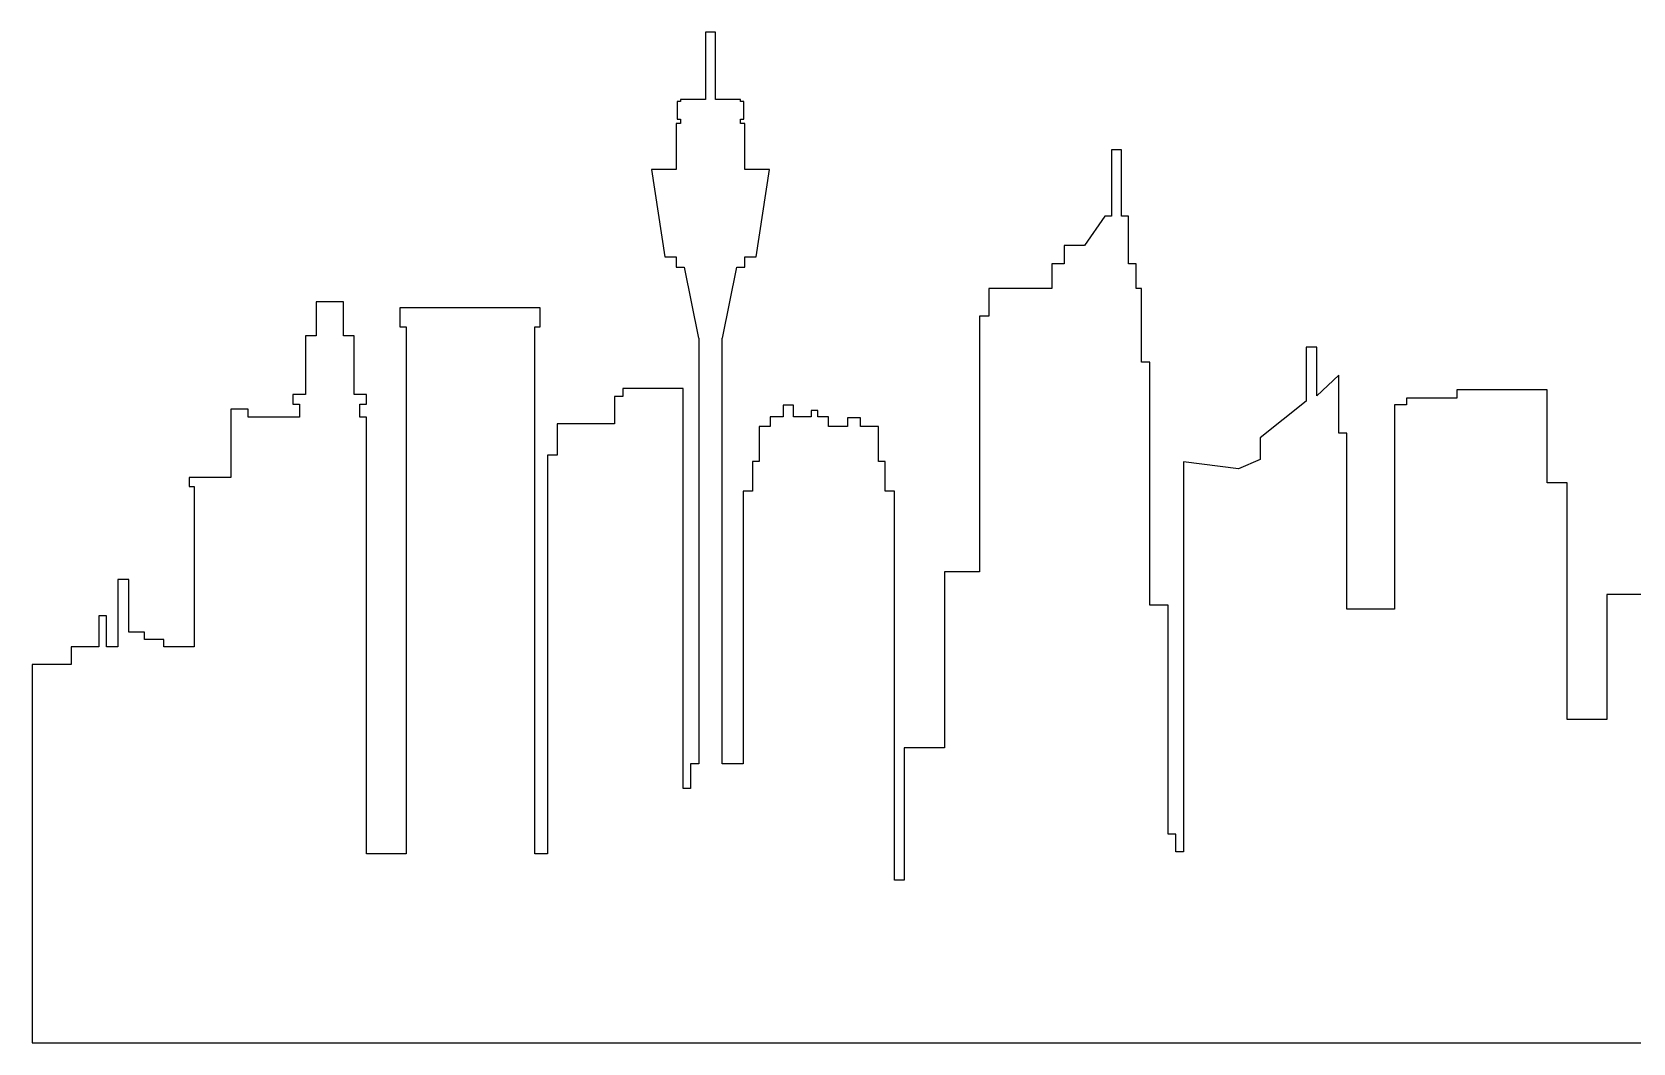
# Model space of a CAD drawing. Extents: x 4 to 1175, y 15 to 761.
# Drawn here: x 159.1 to 591.9, y 487.7 to 761.1 of the extents above; entities that cross this region are included whole.
import ezdxf

# ---------------------------------------------------------------- set-up
doc = ezdxf.new("R2010")
doc.units = 0
doc.layers.get('0').update_dxf_attribs({"linetype": 'CONTINUOUS'})

msp = doc.modelspace()

# ---------------------------------------------------------------- linework, layer by layer
at = {"color": 1}
for p, q in [((341.165505, 761.100936), (341.165505, 742.870016)), ((343.882987, 761.10083), (341.165505, 761.100936)), ((343.882987, 742.869875), (343.882987, 761.10083)), ((334.43126, 742.320706), (333.494352, 742.320706)), ((333.494352, 742.320706), (333.494352, 737.543954)), ((341.165505, 742.870016), (334.43126, 742.870016)), ((334.43126, 742.870016), (334.43126, 742.320706)), ((350.617338, 742.869875), (343.882987, 742.869875)), ((350.617338, 742.3206), (350.617338, 742.869875)), ((351.554245, 742.3206), (350.617338, 742.3206)), ((351.554245, 737.543954), (351.554245, 742.3206)), ((334.43126, 736.342287), (333.273196, 736.342287)), ((333.273196, 736.342287), (333.273196, 723.923381)), ((333.494352, 737.543954), (334.43126, 737.543954)), ((334.43126, 737.543954), (334.43126, 736.342287)), ((350.617338, 736.342146), (350.617338, 737.543954)), ((350.617338, 737.543954), (351.554245, 737.543954)), ((351.773885, 736.342146), (350.617338, 736.342146)), ((351.773885, 723.923275), (351.773885, 736.342146)), ((453.630984, 729.283275), (450.959539, 729.283275)), ((450.959539, 729.283275), (450.959539, 711.306567)), ((453.630984, 711.306567), (453.630984, 729.283275)), ((333.273196, 723.923381), (326.552674, 723.923381)), ((326.552674, 723.923381), (330.169493, 700.353241)), ((358.494407, 723.923275), (351.773885, 723.923275)), ((354.877553, 700.353135), (358.494407, 723.923275)), ((449.121426, 711.306567), (443.64321, 703.356156)), ((450.959539, 711.306567), (449.121426, 711.306567)), ((455.527235, 711.306567), (453.630984, 711.306567)), ((455.527235, 698.384388), (455.527235, 711.306567)), ((443.64321, 703.356156), (438.09832, 703.356156)), ((438.09832, 703.356156), (438.09832, 698.384388)), ((330.169493, 700.353241), (333.273196, 700.353241)), ((333.273196, 700.353241), (333.273196, 697.558077)), ((333.273196, 697.558077), (335.400728, 697.558077)), ((335.400728, 697.558077), (339.284705, 678.271399)), ((345.76234, 678.271258), (349.646353, 697.557936)), ((349.646353, 697.557936), (351.773885, 697.557936)), ((351.773885, 697.557936), (351.773885, 700.353135)), ((351.773885, 700.353135), (354.877553, 700.353135)), ((438.09832, 698.384388), (434.787395, 698.384388)), ((434.787395, 698.384388), (434.787395, 691.755341)), ((457.598922, 698.384388), (455.527235, 698.384388)), ((457.598922, 691.755341), (457.598922, 698.384388)), ((243.304002, 688.174682), (235.900326, 688.174682)), ((235.900326, 688.174682), (235.900326, 678.963867)), ((243.304002, 678.963867), (243.304002, 688.174682)), ((434.787395, 691.755341), (417.724875, 691.755341)), ((417.724875, 691.755341), (417.724875, 684.29896)), ((459.02418, 691.755341), (457.598922, 691.755341)), ((459.02418, 671.869718), (459.02418, 691.755341)), ((296.455792, 686.544779), (258.525833, 686.544779)), ((258.525833, 686.544779), (258.525833, 681.366812)), ((296.455792, 681.366812), (296.455792, 686.544779)), ((417.724875, 684.29896), (415.240791, 684.29896)), ((415.240791, 684.29896), (415.240791, 615.102654)), ((258.525833, 681.366812), (260.250246, 681.366812)), ((260.250246, 681.366812), (260.250246, 538.910913)), ((295.077066, 538.910913), (295.077066, 681.366812)), ((295.077066, 681.366812), (296.455792, 681.366812)), ((235.900326, 678.963867), (233.034356, 678.963867)), ((233.034356, 678.963867), (233.034356, 663.086786)), ((246.171521, 678.963867), (243.304002, 678.963867)), ((246.171521, 663.086786), (246.171521, 678.963867)), ((339.284705, 678.271399), (339.370501, 678.28858)), ((339.370501, 678.28858), (339.370501, 563.18397)), ((345.67658, 563.183836), (345.67658, 678.288474)), ((345.67658, 678.288474), (345.76234, 678.271258)), ((506.410488, 675.88394), (503.560537, 675.88394)), ((503.560537, 675.88394), (503.560537, 661.295134)), ((506.410488, 662.720391), (506.410488, 675.88394)), ((461.276736, 671.869718), (459.02418, 671.869718)), ((461.276736, 606.162091), (461.276736, 671.869718)), ((512.372396, 668.30504), (506.410488, 662.720391)), ((512.372396, 652.62488), (512.372396, 668.30504)), ((233.034356, 663.086786), (229.623711, 663.086786)), ((229.623711, 663.086786), (229.623711, 660.47609)), ((249.581647, 663.086786), (246.171521, 663.086786)), ((249.581647, 660.47609), (249.581647, 663.086786)), ((318.874078, 662.55762), (316.557951, 662.55762)), ((316.557951, 662.55762), (316.557951, 655.14463)), ((335.130959, 664.721311), (318.874078, 664.721311)), ((318.874078, 664.721311), (318.874078, 662.55762)), ((335.130959, 556.533742), (335.130959, 664.721311)), ((544.276911, 662.11887), (530.698919, 662.11887)), ((530.698919, 662.11887), (530.698919, 660.293139)), ((568.722435, 664.310466), (544.276911, 664.310466)), ((544.276911, 664.310466), (544.276911, 662.11887)), ((568.722435, 639.210188), (568.722435, 664.310466)), ((217.532976, 659.092742), (212.834555, 659.092742)), ((212.834555, 659.092742), (212.834555, 640.642183)), ((217.532976, 656.993115), (217.532976, 659.092742)), ((229.623711, 660.47609), (231.457189, 660.47609)), ((231.457189, 660.47609), (231.457189, 656.993115)), ((247.747661, 656.993115), (247.747661, 660.47609)), ((247.747661, 660.47609), (249.581647, 660.47609)), ((365.005979, 660.17637), (362.215613, 660.17637)), ((362.215613, 660.17637), (362.215613, 657.06547)), ((365.005979, 657.06547), (365.005979, 660.17637)), ((371.565952, 658.749101), (369.775887, 658.749101)), ((369.775887, 658.749101), (369.775887, 657.06547)), ((371.565952, 657.06547), (371.565952, 658.749101)), ((503.560537, 661.295134), (491.105471, 651.387229)), ((530.698919, 660.293139), (527.415898, 660.293139)), ((527.415898, 660.293139), (527.415898, 605.025705)), ((231.457189, 656.993115), (217.532976, 656.993115)), ((249.518112, 656.993115), (247.747661, 656.993115)), ((249.518112, 538.910913), (249.518112, 656.993115)), ((316.557951, 655.14463), (301.126323, 655.14463)), ((301.126323, 655.14463), (301.126323, 646.717228)), ((358.632378, 654.450116), (355.696632, 654.450116)), ((355.696632, 654.450116), (355.696632, 644.956126)), ((362.215613, 657.06547), (358.632378, 657.06547)), ((358.632378, 657.06547), (358.632378, 654.450116)), ((369.775887, 657.06547), (365.005979, 657.06547)), ((374.449487, 657.06547), (371.565952, 657.06547)), ((374.449487, 654.450116), (374.449487, 657.06547)), ((379.55979, 654.450116), (374.449487, 654.450116)), ((383.091871, 656.788468), (379.55979, 656.788468)), ((379.55979, 656.788468), (379.55979, 654.450116)), ((383.091871, 654.450116), (383.091871, 656.788468)), ((387.933429, 654.450116), (383.091871, 654.450116)), ((387.933429, 644.956126), (387.933429, 654.450116)), ((491.105471, 651.387229), (491.105471, 645.50593)), ((514.493191, 652.62488), (512.372396, 652.62488)), ((514.493191, 605.025705), (514.493191, 652.62488)), ((301.126323, 646.717228), (298.495483, 646.717228)), ((298.495483, 646.717228), (298.495483, 538.910913)), ((355.696632, 644.956126), (353.872983, 644.956126)), ((353.872983, 644.956126), (353.872983, 636.921471)), ((389.757078, 644.956126), (387.933429, 644.956126)), ((389.757078, 636.921471), (389.757078, 644.956126)), ((485.252077, 642.973797), (470.417843, 644.848599)), ((470.417843, 644.848599), (470.417843, 539.412676)), ((491.105471, 645.50593), (485.252077, 642.973797)), ((212.834555, 640.642183), (201.600097, 640.642183)), ((201.600097, 640.642183), (201.600097, 638.22682)), ((201.600097, 638.22682), (202.979342, 638.22682)), ((202.979342, 638.22682), (202.979342, 594.879069)), ((353.872983, 636.921471), (351.31859, 636.921471)), ((351.31859, 636.921471), (351.31859, 563.183836)), ((392.311436, 636.921471), (389.757078, 636.921471)), ((392.311436, 531.743908), (392.311436, 636.921471)), ((574.136056, 639.210188), (568.722435, 639.210188)), ((574.136056, 575.20272), (574.136056, 639.210188)), ((415.240791, 615.102654), (405.761794, 615.102654)), ((405.761794, 615.102654), (405.761794, 567.560838)), ((185.306001, 613.055227), (182.340809, 613.055227)), ((182.340809, 613.055227), (182.340809, 598.820433)), ((185.306001, 598.820433), (185.306001, 613.055227)), ((466.241342, 606.162091), (461.276736, 606.162091)), ((466.241342, 544.159689), (466.241342, 606.162091)), ((598.929383, 608.982073), (584.839263, 608.982073)), ((584.839263, 608.982073), (584.839263, 575.20272)), ((179.282081, 603.201033), (177.190003, 603.201033)), ((177.190003, 603.201033), (177.190003, 594.879069)), ((179.282081, 594.879069), (179.282081, 603.201033)), ((527.415898, 605.025705), (514.493191, 605.025705)), ((182.340809, 598.820433), (182.340809, 594.879069)), ((189.548119, 598.820433), (185.306001, 598.820433)), ((189.548119, 596.848469), (189.548119, 598.820433)), ((177.190003, 594.879069), (169.671815, 594.879069)), ((169.671815, 594.879069), (169.671815, 590.0809)), ((182.340809, 594.879069), (179.282081, 594.879069)), ((194.791211, 596.848469), (189.548119, 596.848469)), ((194.791211, 594.879069), (194.791211, 596.848469)), ((202.979342, 594.879069), (194.791211, 594.879069)), ((169.671815, 590.0809), (159.154022, 590.0809)), ((159.154022, 590.0809), (159.154022, 561.371038)), ((584.839263, 575.20272), (574.136056, 575.20272)), ((405.761794, 567.560838), (394.837995, 567.560838)), ((394.837995, 567.560838), (394.837995, 531.743908)), ((339.370501, 563.18397), (337.168568, 563.18397)), ((337.168568, 563.18397), (337.168568, 556.533742)), ((351.31859, 563.183836), (345.67658, 563.183836)), ((159.154022, 561.371038), (159.177199, 561.371038)), ((159.177199, 561.371038), (159.177199, 524.314903)), ((337.168568, 556.533742), (335.130959, 556.533742)), ((468.283608, 544.159689), (466.241342, 544.159689)), ((468.283608, 539.412676), (468.283608, 544.159689)), ((260.250246, 538.910913), (249.518112, 538.910913)), ((298.495483, 538.910913), (295.077066, 538.910913)), ((470.417843, 539.412676), (468.283608, 539.412676)), ((394.837995, 531.743908), (392.311436, 531.743908)), ((159.177199, 524.314903), (159.130692, 524.314903)), ((159.130692, 524.314903), (159.130692, 487.73109)), ((159.130692, 487.73109), (1174.631112, 487.73109))]:
    msp.add_line(p, q, dxfattribs=at)

doc.saveas('drawing.dxf')
